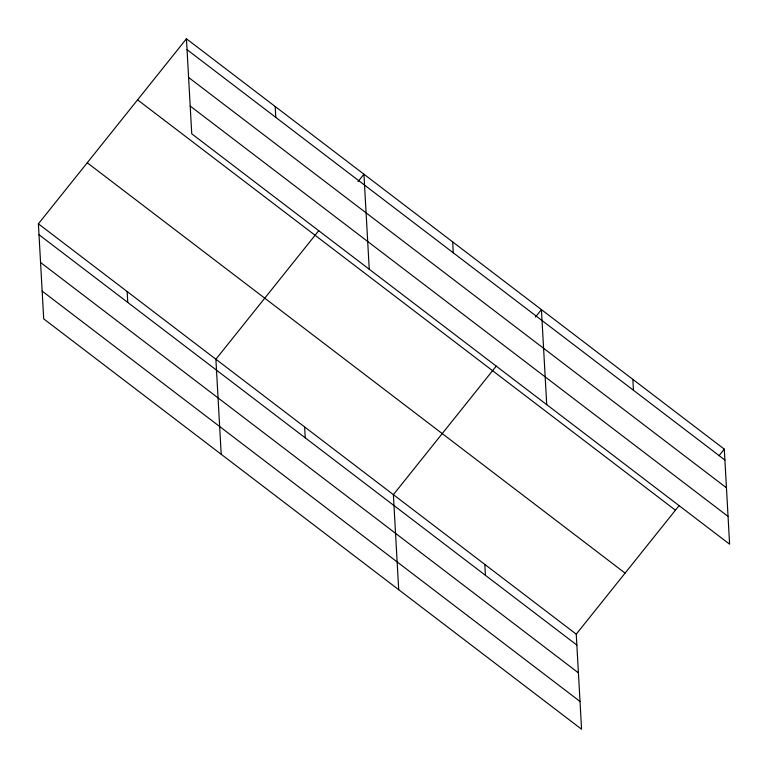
<?xml version="1.0" encoding="UTF-8"?>
<svg xmlns="http://www.w3.org/2000/svg" width="768" height="768" viewBox="0 0 768 768"><rect width="100%" height="100%" fill="white"/><g stroke="black" fill="none" stroke-linecap="round" stroke-linejoin="round"><path stroke-width="1.15" d="M679.133 505.574L576.25 634.176L581.568 729.216L43.709 318.864L38.4 223.824L186.432 38.784L724.291 449.136L729.6 544.176L191.75 133.824L186.432 38.784M318.778 230.64L215.894 359.242L221.203 454.282M358.003 181.603L363.926 174.202L369.245 269.242M496.262 366.058L393.379 494.659L398.698 589.699M535.498 317.021L541.421 309.619L546.73 404.65M719.107 455.616L724.291 449.136M187.046 49.68L724.896 460.032M188.602 77.453L726.451 487.805M190.195 106.061L728.045 516.403M137.587 99.85L675.437 510.202M87.254 162.768L625.104 573.11M38.4 223.824L576.25 634.176M39.005 234.73L576.864 645.072M40.56 262.493L578.41 672.845M42.163 291.101L580.013 701.453M632.851 379.373L633.466 390.278M484.819 564.422L485.424 575.318M452.669 241.91L453.283 252.806M304.637 426.95L305.242 437.846M275.184 106.493L275.789 117.389M127.142 291.533L127.757 302.438"/></g></svg>
